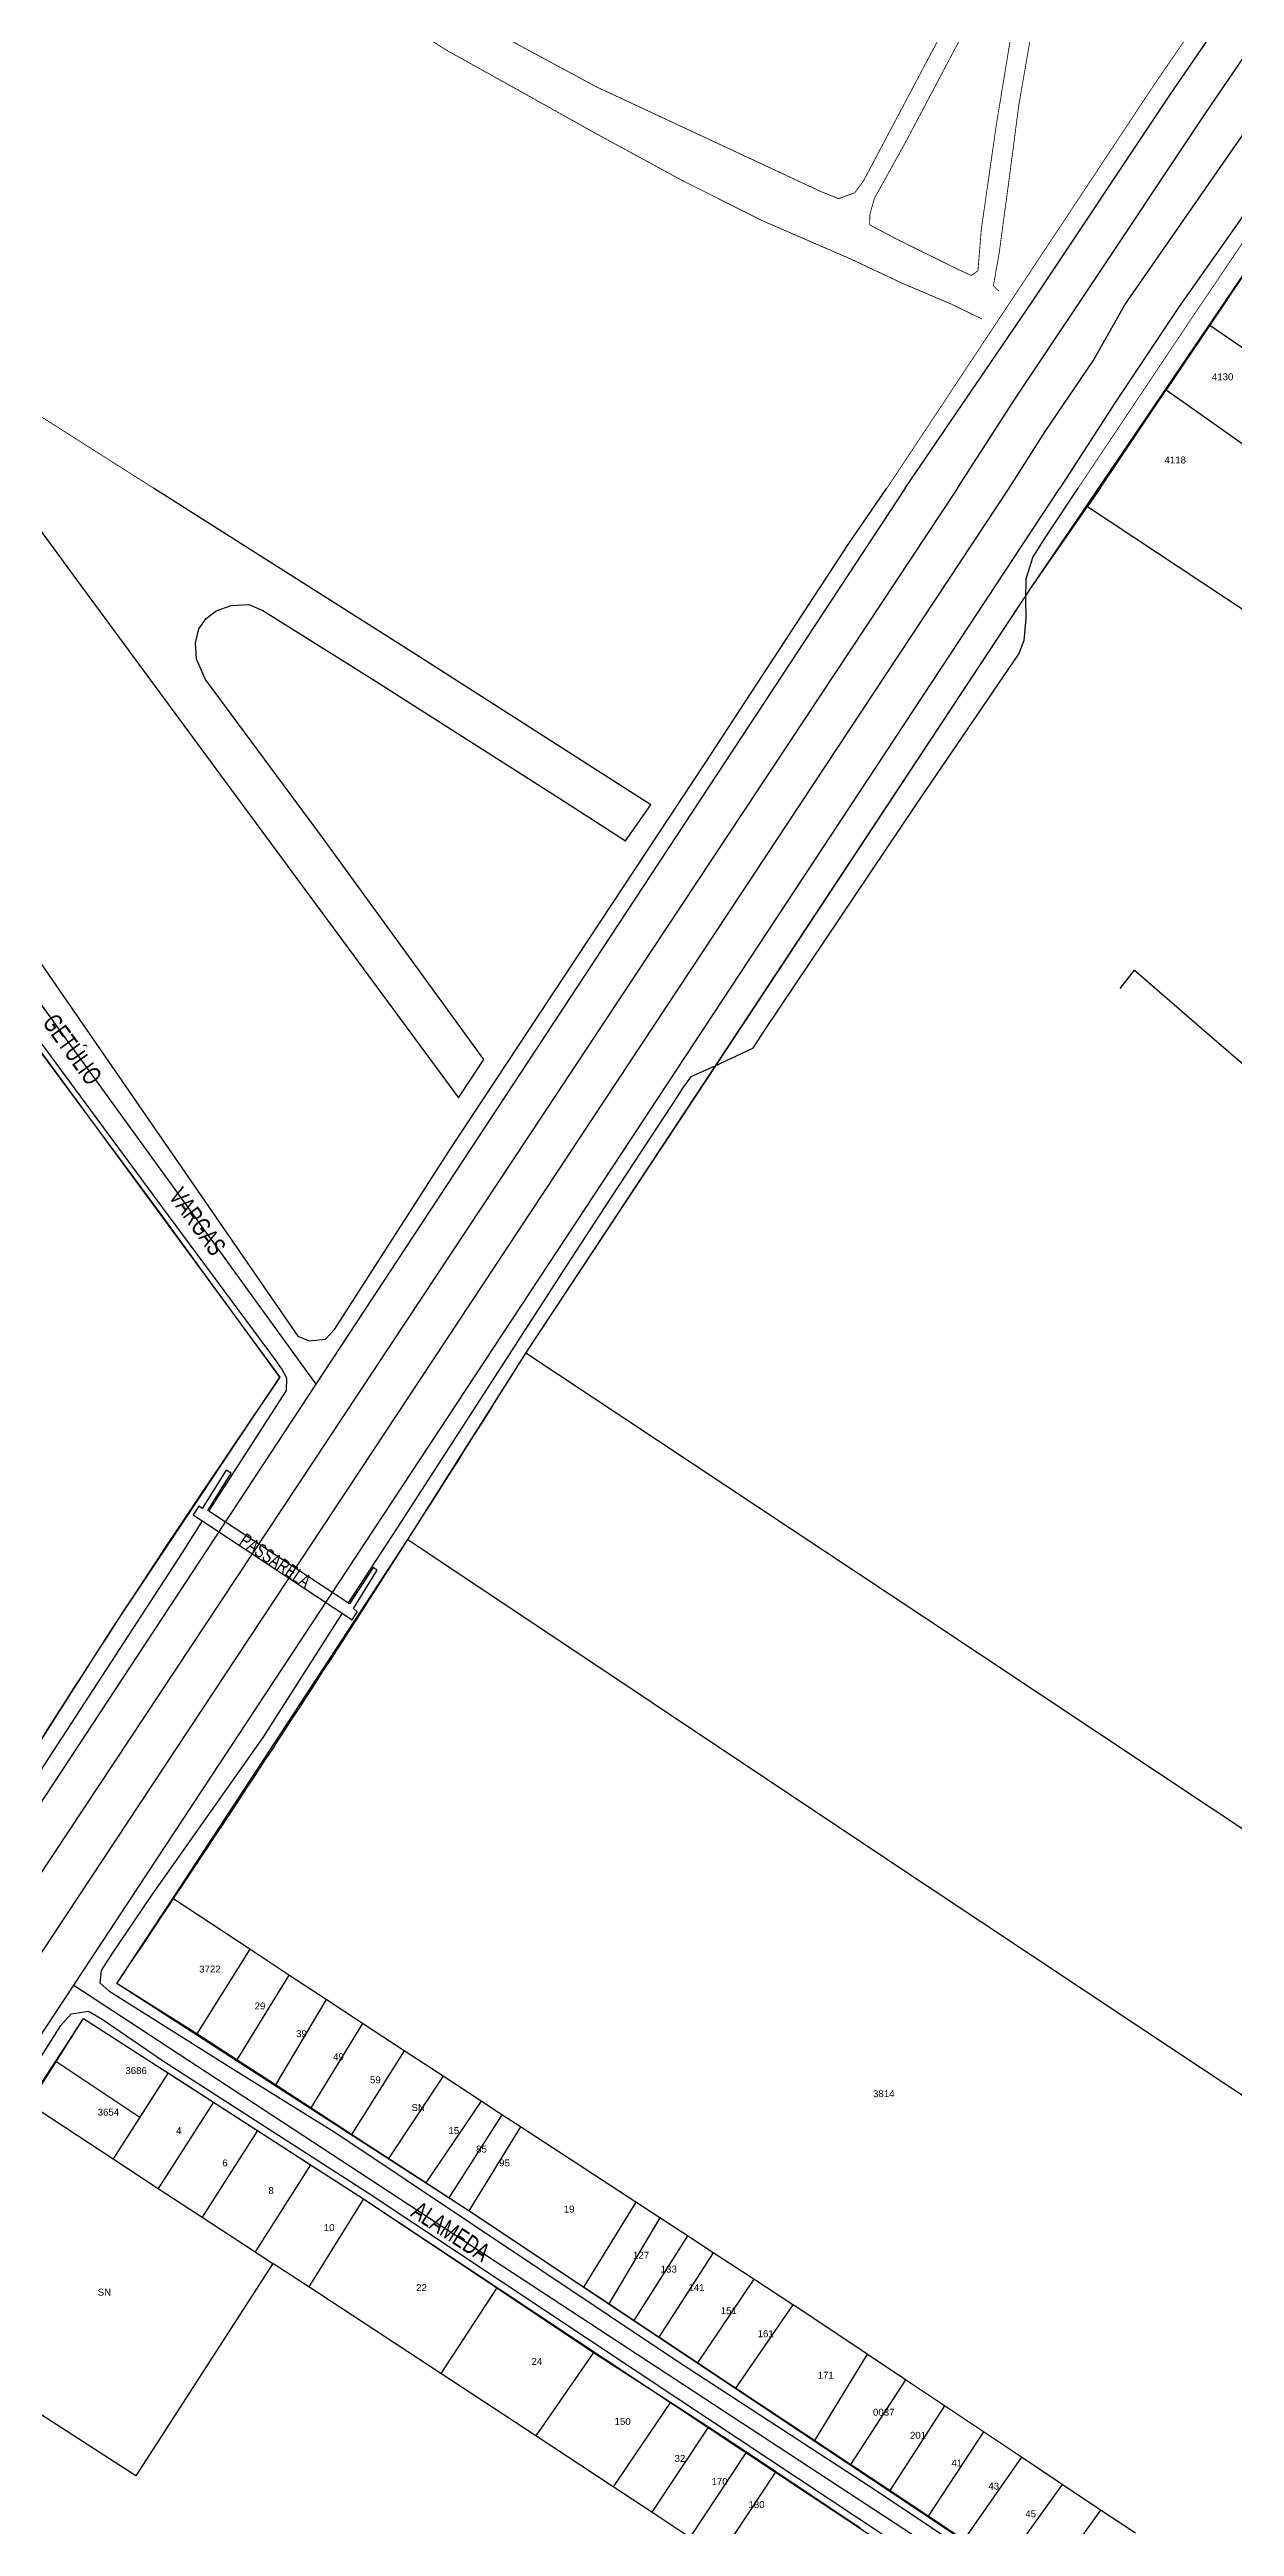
# Model space of a CAD drawing. Extents: x 203640 to 206998, y 4842129 to 4844379.
# Drawn here: x 205872 to 206129, y 4842911 to 4843448 of the extents above; entities that cross this region are included whole.
import ezdxf
from ezdxf.enums import TextEntityAlignment as Align

# ---------------------------------------------------------------- set-up
doc = ezdxf.new("R2010")
doc.units = 0
doc.header["$LTSCALE"] = 1.5
doc.header["$MEASUREMENT"] = 0
for name, color, linetype in [('CD-MALHA-LOTES', 40, 'CONTINUOUS'), ('RU-QUADRAS', 210, 'CONTINUOUS'), ('SV-EIXO-RUA-PAV', 20, 'CONTINUOUS'), ('SV-PASSARELAS', 20, 'CONTINUOUS'), ('SV-RUA-PAVIM-S-GUIA-C-GUIA', 7, 'CONTINUOUS'), ('SV-TXT-PASSARELA', 7, 'CONTINUOUS'), ('SV-TXT-RUA-PAV-S-GUIA-C-GUIA', 7, 'CONTINUOUS'), ('Th_NmrPorta', 1, 'CONTINUOUS')]:
    doc.layers.add(name, color=color, linetype=linetype)
doc.styles.add('ARIAL', font='ARIAL.TTF')
doc.styles.get("Standard").update_dxf_attribs({"font": 'ARIAL.TTF'})

msp = doc.modelspace()

# ---------------------------------------------------------------- linework, layer by layer
at = {"layer": 'CD-MALHA-LOTES', "linetype": 'Continuous'}
for points in [[(206135.49, 4843406.27), (206123.41, 4843388.31)], [(206123.41, 4843388.31), (206113.94, 4843374.27)], [(206123.41, 4843388.31), (206143.63, 4843374.4)], [(206099.65, 4843352.97), (206113.94, 4843374.27)], [(206113.94, 4843374.27), (206134.08, 4843360.07)], [(206099.65, 4843352.97), (206096.91, 4843349.02)], [(206084.78, 4843331.53), (206096.91, 4843349.02)], [(206096.91, 4843349.02), (206131.69, 4843326)], [(206014.3, 4843224.64), (206084.78, 4843331.53)], [(205895.24, 4843196.92), (205846.26, 4843262.84)], [(205975.19, 4843165.63), (206014.3, 4843224.64)], [(205921.92, 4843160.37), (205895.24, 4843196.92)], [(205949.66, 4843125.24), (205975.19, 4843165.63)], [(206061.4, 4843108.44), (205975.19, 4843165.63)], [(205885.62, 4843106.03), (205921.92, 4843160.37)], [(205898.72, 4843047.48), (205949.66, 4843125.24)], [(205949.66, 4843125.24), (205954.15, 4843122.24)], [(205954.15, 4843122.24), (206050.96, 4843057.69)], [(206148.9, 4843050.33), (206061.4, 4843108.44)], [(205862.79, 4843070.25), (205885.62, 4843106.03)], [(206050.96, 4843057.69), (206107.81, 4843019.87)], [(205886.57, 4843029.08), (205898.72, 4843047.48)], [(205915.41, 4843036.47), (205898.72, 4843047.48)], [(205915.41, 4843036.47), (205903.94, 4843018.14)], [(205923.86, 4843030.9), (205915.41, 4843036.47)], [(205903.94, 4843018.14), (205886.57, 4843029.08)], [(205923.86, 4843030.9), (205912.59, 4843012.51)], [(205931.93, 4843025.57), (205923.86, 4843030.9)], [(205873.35, 4843012.27), (205879.36, 4843021.5)], [(205879.36, 4843021.5), (205896.17, 4843010.65)], [(205931.93, 4843025.57), (205920.93, 4843007.09)], [(205939.81, 4843020.38), (205928.6, 4843002.1)], [(205939.81, 4843020.38), (205931.93, 4843025.57)], [(205948.85, 4843014.45), (205939.81, 4843020.38)], [(205912.59, 4843012.51), (205903.94, 4843018.14)], [(206107.81, 4843019.87), (206197.21, 4842960.61)], [(205867.42, 4843003.18), (205873.35, 4843012.27)], [(205873.35, 4843012.27), (205891.56, 4843000.11)], [(205897.67, 4843009.68), (205891.56, 4843000.11)], [(205896.17, 4843010.65), (205897.67, 4843009.68)], [(205897.67, 4843009.68), (205907.51, 4843003.34)], [(205920.93, 4843007.09), (205912.59, 4843012.51)], [(205948.85, 4843014.45), (205937.39, 4842996.38)], [(205957.27, 4843008.96), (205948.85, 4843014.45)], [(205928.6, 4843002.1), (205920.93, 4843007.09)], [(205957.27, 4843008.96), (205945.46, 4842991.13)], [(205965.55, 4843003.55), (205957.27, 4843008.96)], [(205867.42, 4843003.18), (205885.78, 4842991.07)], [(205891.56, 4843000.11), (205885.78, 4842991.07)], [(205907.51, 4843003.34), (205895.55, 4842984.67)], [(205907.51, 4843003.34), (205917.03, 4842997.21)], [(205937.39, 4842996.38), (205928.6, 4843002.1)], [(205965.55, 4843003.55), (205953.55, 4842985.86)], [(205970, 4843000.64), (205958.51, 4842982.63)], [(205970, 4843000.64), (205965.55, 4843003.55)], [(205974.06, 4842998), (205970, 4843000.64)], [(205917.03, 4842997.21), (205905.09, 4842978.43)], [(205917.03, 4842997.21), (205928.52, 4842989.82)], [(205945.46, 4842991.13), (205937.39, 4842996.38)], [(205974.06, 4842998), (205962.83, 4842979.81)], [(205999.05, 4842981.69), (205974.06, 4842998)], [(205885.78, 4842991.07), (205895.55, 4842984.67)], [(205928.52, 4842989.82), (205916.56, 4842970.92)], [(205928.52, 4842989.82), (205940.04, 4842982.4)], [(205953.55, 4842985.86), (205945.46, 4842991.13)], [(205895.55, 4842984.67), (205905.09, 4842978.43)], [(205958.51, 4842982.63), (205953.55, 4842985.86)], [(205905.09, 4842978.43), (205916.56, 4842970.92)], [(205940.04, 4842982.4), (205928.14, 4842963.34)], [(205940.04, 4842982.4), (205968.93, 4842963.12)], [(205962.27, 4842980.19), (205958.51, 4842982.63)], [(205962.83, 4842979.81), (205962.27, 4842980.19)], [(205987.7, 4842963.3), (205962.83, 4842979.81)], [(205999.05, 4842981.69), (205987.7, 4842963.3)], [(206004.26, 4842978.29), (205993.15, 4842959.68)], [(206004.26, 4842978.29), (205999.05, 4842981.69)], [(206010.19, 4842974.42), (206004.26, 4842978.29)], [(206010.19, 4842974.42), (205998.62, 4842956.05)], [(206015.81, 4842970.75), (206010.19, 4842974.42)], [(205920.35, 4842968.44), (205890.67, 4842922.39)], [(205916.56, 4842970.92), (205920.35, 4842968.44)], [(205928.14, 4842963.34), (205920.35, 4842968.44)], [(206015.81, 4842970.75), (206004.02, 4842952.46)], [(206024.62, 4842965), (206015.81, 4842970.75)], [(205956.81, 4842944.57), (205928.14, 4842963.34)], [(205968.93, 4842963.12), (205956.81, 4842944.57)], [(205968.93, 4842963.12), (205989.85, 4842949.17)], [(205993.15, 4842959.68), (205987.7, 4842963.3)], [(206024.62, 4842965), (206012.41, 4842946.89)], [(206033.08, 4842959.48), (206024.62, 4842965)], [(205890.67, 4842922.39), (205838.05, 4842956.36)], [(205998.62, 4842956.05), (205993.15, 4842959.68)], [(206004.02, 4842952.46), (205998.62, 4842956.05)], [(206033.08, 4842959.48), (206020.65, 4842941.42)], [(206033.92, 4842958.93), (206033.08, 4842959.48)], [(206049.17, 4842948.75), (206033.92, 4842958.93)], [(206012.41, 4842946.89), (206004.02, 4842952.46)], [(205989.85, 4842949.17), (205977.38, 4842931.11)], [(205989.85, 4842949.17), (206006.57, 4842938.38)], [(206020.65, 4842941.42), (206012.41, 4842946.89)], [(206049.17, 4842948.75), (206037.71, 4842930.09)], [(206057.47, 4842943.22), (206049.17, 4842948.75)], [(205977.38, 4842931.11), (205956.81, 4842944.57)], [(206037.71, 4842930.09), (206020.65, 4842941.42)], [(206057.47, 4842943.22), (206045.53, 4842924.89)], [(206065.94, 4842937.57), (206057.47, 4842943.22)], [(206006.57, 4842938.38), (205994.13, 4842920.04)], [(206006.57, 4842938.38), (206014.8, 4842933.07)], [(206065.94, 4842937.57), (206054.08, 4842919.21)], [(206074.36, 4842931.95), (206065.94, 4842937.57)], [(205994.13, 4842920.04), (205977.38, 4842931.11)], [(206014.8, 4842933.07), (206002.46, 4842914.53)], [(206014.8, 4842933.07), (206022.99, 4842927.61)], [(206045.53, 4842924.89), (206037.71, 4842930.09)], [(206074.36, 4842931.95), (206062.4, 4842913.69)], [(206082.61, 4842926.45), (206074.36, 4842931.95)], [(206022.99, 4842927.61), (206010.73, 4842909.06)], [(206022.99, 4842927.61), (206029.36, 4842923.36)], [(206054.08, 4842919.21), (206045.53, 4842924.89)], [(206082.61, 4842926.45), (206070.11, 4842908.57)], [(206091.42, 4842920.56), (206082.61, 4842926.45)], [(206002.46, 4842914.53), (205994.13, 4842920.04)], [(206029.36, 4842923.36), (206017.12, 4842904.84)], [(206029.36, 4842923.36), (206047.65, 4842911.17)], [(206062.4, 4842913.69), (206054.08, 4842919.21)], [(206091.42, 4842920.56), (206078.69, 4842902.87)], [(206099.73, 4842915.02), (206091.42, 4842920.56)], [(206010.73, 4842909.06), (206002.46, 4842914.53)], [(206070.11, 4842908.57), (206062.4, 4842913.69)], [(206099.73, 4842915.02), (206086.98, 4842897.31)], [(206107.28, 4842909.98), (206099.73, 4842915.02)]]:
    msp.add_lwpolyline(points, dxfattribs=at)
at = {"layer": 'RU-QUADRAS', "color": 6, "linetype": 'Continuous'}
for points in [[(206131.72, 4842867.29), (205962.27, 4842980.19), (205886.57, 4843029.08, 0.008484), (205975.19, 4843165.63), (206084.78, 4843331.53), (206135.49, 4843406.27)], [(205834.23, 4843279.64), (205921.92, 4843160.37, 0.010499), (205862.79, 4843070.25)], [(205666.07, 4842697.8, -0.003063), (205809.19, 4842912.37), (205838.05, 4842956.36), (205879.36, 4843021.5), (205940.04, 4842982.4), (206126.71, 4842858.56)]]:
    msp.add_lwpolyline(points, format="xyb", dxfattribs=at)
at = {"layer": 'SV-EIXO-RUA-PAV'}
for points in [[(206057.35, 4843352.97), (206084.92, 4843393.3), (206114.72, 4843438.12), (206174.45, 4843525.24), (206200.31, 4843561.95), (206231.76, 4843606.55), (206287.43, 4843683.15), (206343.43, 4843758.87), (206387.34, 4843817.05), (206391.46, 4843822.46), (206395.37, 4843827.6), (206403.17, 4843838.27), (206432.08, 4843877.23), (206438.53, 4843885.62), (206453.63, 4843906.07), (206453.9, 4843906.53)], [(206068.74, 4843352.97), (206081.3, 4843372.47), (206095.77, 4843394.06), (206122.5, 4843434.28), (206142.23, 4843463.21)], [(206079.93, 4843352.97), (206087.75, 4843365.23), (206098.13, 4843380.53), (206104.96, 4843392.69), (206129.28, 4843427.66), (206147.86, 4843454.16)], [(206158.93, 4843454.15), (206148.91, 4843439.13), (206137.29, 4843422.01), (206132.66, 4843415.13), (206129.65, 4843410.66), (206116.62, 4843392.13), (206102.75, 4843371.32), (206090.93, 4843352.97)], [(206057.35, 4843352.97), (205929.7, 4843158.92), (205864.44, 4843059.71), (205845.37, 4843030.71), (205824.45, 4842998.91), (205796.11, 4842956.02)], [(206068.74, 4843352.97), (205796.11, 4842941.27)], [(205796.11, 4842923.58), (206079.93, 4843352.97)], [(205796.11, 4842905.6), (205877.23, 4843028.7), (206090.93, 4843352.97)], [(205835.43, 4843288.93), (205929.7, 4843158.92)], [(205877.23, 4843028.7), (206065.44, 4842905.42), (206133.48, 4842860.18)]]:
    msp.add_lwpolyline(points, dxfattribs=at)
at = {"layer": 'SV-PASSARELAS'}
msp.add_lwpolyline([(205943.01, 4843118.58), (205942.08, 4843119.2), (205937.01, 4843111.28), (205906.26, 4843131.54), (205911.34, 4843139.58), (205910.23, 4843140.26), (205905.09, 4843131.96), (205904.31, 4843132.48), (205903.14, 4843130.62), (205937.58, 4843107.83), (205938.68, 4843109.61), (205937.88, 4843110.29)], close=True, dxfattribs=at)
at = {"layer": 'SV-RUA-PAVIM-S-GUIA-C-GUIA', "linetype": 'Continuous', "const_width": 0.18, "flags": 128}
for points in [[(206053.43, 4843352.96), (206111.45, 4843440.53), (206176.74, 4843535.42), (206221.7, 4843599.35), (206278.9, 4843678.27), (206286.66, 4843688.7)], [(206077.68, 4843395.67), (206076.5, 4843396.81), (206077.75, 4843403.87), (206079.85, 4843419.43), (206082, 4843435.9), (206085.38, 4843455.37), (206087.39, 4843470.53), (206088.7, 4843480), (206089.96, 4843487.86), (206092.06, 4843490.41), (206095.92, 4843489.07), (206106.93, 4843483.39), (206117.73, 4843477.85), (206128.48, 4843471.68)], [(206094.83, 4843352.96), (206120.69, 4843391.61), (206131.86, 4843408.11), (206133.98, 4843408.91), (206136.04, 4843408.74), (206138.42, 4843407.05), (206182.43, 4843377.71), (206219.66, 4843352.96)], [(205855.08, 4843378.03), (205894.55, 4843352.97)]]:
    msp.add_lwpolyline(points, dxfattribs=at)
at = {"layer": 'SV-RUA-PAVIM-S-GUIA-C-GUIA', "const_width": 0.18}
for points in [[(206083.5, 4843485.48), (206063.09, 4843447.35)], [(205958.21, 4843447.72), (205945.65, 4843455.64)], [(205990.49, 4843439.9), (205961.94, 4843455.29)], [(205974.1, 4843438.89), (205958.21, 4843447.72)], [(206063.09, 4843447.35), (206048.39, 4843419.58)], [(205990.47, 4843429.74), (205974.1, 4843438.89)], [(206039.33, 4843417.13), (205990.49, 4843439.9)], [(206009.33, 4843419.49), (205990.47, 4843429.74)], [(206026.42, 4843410.92), (206009.33, 4843419.49)], [(206048.39, 4843419.58), (206046.45, 4843416.94)], [(206042.95, 4843415.69), (206039.33, 4843417.13)], [(206046.45, 4843416.94), (206042.95, 4843415.69)], [(206045.76, 4843402.54), (206026.42, 4843410.92)], [(206056.54, 4843397.45), (206045.76, 4843402.54)], [(206067.46, 4843392.81), (206056.54, 4843397.45)], [(206074.05, 4843389.61), (206067.46, 4843392.81)]]:
    msp.add_lwpolyline(points, dxfattribs=at)
at = {"layer": 'SV-RUA-PAVIM-S-GUIA-C-GUIA', "linetype": 'Continuous', "const_width": 0.18, "flags": 128}
msp.add_lwpolyline([(206082.54, 4843464.56), (206083.63, 4843472.02), (206084.5, 4843476.21), (206084.34, 4843477.7), (206083.08, 4843476.65), (206081.98, 4843474.25), (206072.01, 4843455.39), (206057.73, 4843428.39), (206050.71, 4843415.72), (206049.75, 4843412.32), (206049.68, 4843410.02), (206056.1, 4843406.64), (206068.63, 4843400.47), (206071.7, 4843399.05), (206073.16, 4843400.07), (206073.88, 4843409.01), (206077.13, 4843431.63)], close=True, dxfattribs=at)
at = {"layer": 'SV-RUA-PAVIM-S-GUIA-C-GUIA'}
for points in [[(205822.24, 4843352.97), (205850.86, 4843313.86), (205857.26, 4843305.45), (205852.43, 4843300.46), (205847.49, 4843296.44), (205844.15, 4843292.49), (205842.96, 4843289.78), (205844.34, 4843285.59), (205859.64, 4843265.07), (205906.43, 4843197.34), (205925.8, 4843169.3), (205928.25, 4843168.25), (205931.79, 4843168.61), (205933.75, 4843170.75), (205950.74, 4843197.19), (205958.46, 4843209.21), (206014.08, 4843293.43), (206045.19, 4843341.02), (206053.43, 4843352.96)], [(205863.3, 4843352.97), (205877.94, 4843333.05), (205909.03, 4843290.79), (205938.94, 4843250.33), (205960.62, 4843220.92), (205966.09, 4843229.23), (205931.13, 4843277.32), (205905.79, 4843311.53), (205903.86, 4843315.9), (205903.6, 4843319.44), (205904.33, 4843322.48), (205905.93, 4843324.75), (205908.07, 4843326.39), (205911.32, 4843327.59), (205915.17, 4843327.75), (205918.18, 4843326.48), (205941.95, 4843311.59), (205982.56, 4843285.76), (205996.82, 4843276.56), (206002.25, 4843284.4), (205951.34, 4843316.95), (205910.37, 4843342.92), (205894.55, 4843352.97)], [(206094.83, 4843352.96), (206087.91, 4843342.63), (206085.05, 4843338.1), (206083.55, 4843333.28), (206083.49, 4843328.97), (206083.56, 4843324.77), (206083.07, 4843319.94), (206081.98, 4843317.19), (206059.59, 4843284.28), (206027, 4843235.71), (206024.32, 4843231.59), (206015.97, 4843227.72), (206010.96, 4843225.45), (206009.11, 4843223.02), (206008.17, 4843221.48), (205992.18, 4843197.05), (205983.95, 4843184.48), (205947.3, 4843127.79), (205936.68, 4843111.5)], [(205906.48, 4843131.39), (205923.32, 4843157.49), (205923.41, 4843160.22), (205922.3, 4843162.24), (205920.7, 4843164.42), (205896.35, 4843197.37), (205845.2, 4843266.6), (205835.2, 4843280.49), (205833.15, 4843281.6), (205830.38, 4843280.58), (205800.59, 4843258.06), (205798.67, 4843257.33), (205796.46, 4843257.58), (205796.12, 4843257.85)], [(206103.99, 4843244.59), (206107.08, 4843248.58), (206123.82, 4843234.03), (206152.2, 4843209.63), (206168.09, 4843196.45), (206183.81, 4843183.66), (206198.76, 4843171.18)], [(205865.11, 4843067.54), (205900.75, 4843122.31), (205905.17, 4843129.28)], [(205935.37, 4843109.29), (205918.24, 4843082.32), (205893.95, 4843047.97), (205885.52, 4843035.49), (205883.16, 4843031.9), (205882.92, 4843029.18), (205884.84, 4843027.5), (205911.36, 4843010.79), (205934.22, 4842996.58), (206007.83, 4842947.4), (206050.88, 4842919.42), (206135.88, 4842862.56)], [(205796.11, 4842899.47), (205806.8, 4842915.52), (205842.43, 4842969.59), (205874.47, 4843020), (205876.7, 4843022.47), (205880.41, 4843023.09), (205883.38, 4843021.36), (205896.65, 4843012.27), (205941.49, 4842983.46), (206007.88, 4842939.34), (206073.5, 4842895.88), (206125.73, 4842861.43), (206131.03, 4842857.95), (206135.88, 4842862.56)]]:
    msp.add_lwpolyline(points, dxfattribs=at)

# ---------------------------------------------------------------- texts
at = {"layer": 'SV-TXT-PASSARELA', "style": 'ARIAL', "width": 0.7}
msp.add_text('PASSARELA', height=3, rotation=326, dxfattribs=at).set_placement((205912.87, 4843124.3))
at = {"layer": 'SV-TXT-RUA-PAV-S-GUIA-C-GUIA', "style": 'ARIAL', "width": 0.7}
for s, rotation, p in [('PASSAGEM                       GETÚLIO                           VARGAS', 306, (205842.71, 4843275.15)), ('ALAMEDA                                                                                                                                       BANCREVEA', 327, (205950.02, 4842978.78))]:
    msp.add_text(s, height=4, rotation=rotation, dxfattribs=at).set_placement(p)
at = {"layer": 'Th_NmrPorta', "color": 1}
for s, p in [('4130', (206123.84, 4843377.09)), ('4118', (206113.57, 4843359.08)), ('3722', (205904.42, 4843032.2)), ('29', (205916.42, 4843024.2)), ('39', (205925.42, 4843018.2)), ('3686', (205888.42, 4843010.2)), ('49', (205933.42, 4843013.2)), ('59', (205941.42, 4843008.2)), ('3814', (206050.42, 4843005.2)), ('3654', (205882.42, 4843001.2)), ('SN', (205950.42, 4843002.2)), ('4', (205899.42, 4842997.2)), ('15', (205958.42, 4842997.2)), ('85', (205964.42, 4842993.2)), ('6', (205909.42, 4842990.2)), ('95', (205969.42, 4842990.2)), ('8', (205919.42, 4842984.2)), ('19', (205983.42, 4842980.2)), ('10', (205931.42, 4842976.2)), ('127', (205998.42, 4842970.2)), ('133', (206004.42, 4842967.2)), ('SN', (205882.42, 4842962.2)), ('22', (205951.42, 4842963.2)), ('141', (206010.42, 4842963.2)), ('151', (206017.42, 4842958.2)), ('161', (206025.42, 4842953.2)), ('24', (205976.42, 4842947.2)), ('171', (206038.42, 4842944.2)), ('150', (205994.42, 4842934.2)), ('0037', (206050.42, 4842936.2)), ('201', (206058.42, 4842931.2)), ('32', (206007.42, 4842926.2)), ('41', (206067.42, 4842925.2)), ('170', (206015.42, 4842921.2)), ('43', (206075.42, 4842920.2)), ('180', (206023.42, 4842916.2)), ('45', (206083.42, 4842914.2))]:
    msp.add_text(s, height=1.5, dxfattribs=at).set_placement(p, align=Align.MIDDLE_LEFT)

doc.saveas('drawing.dxf')
